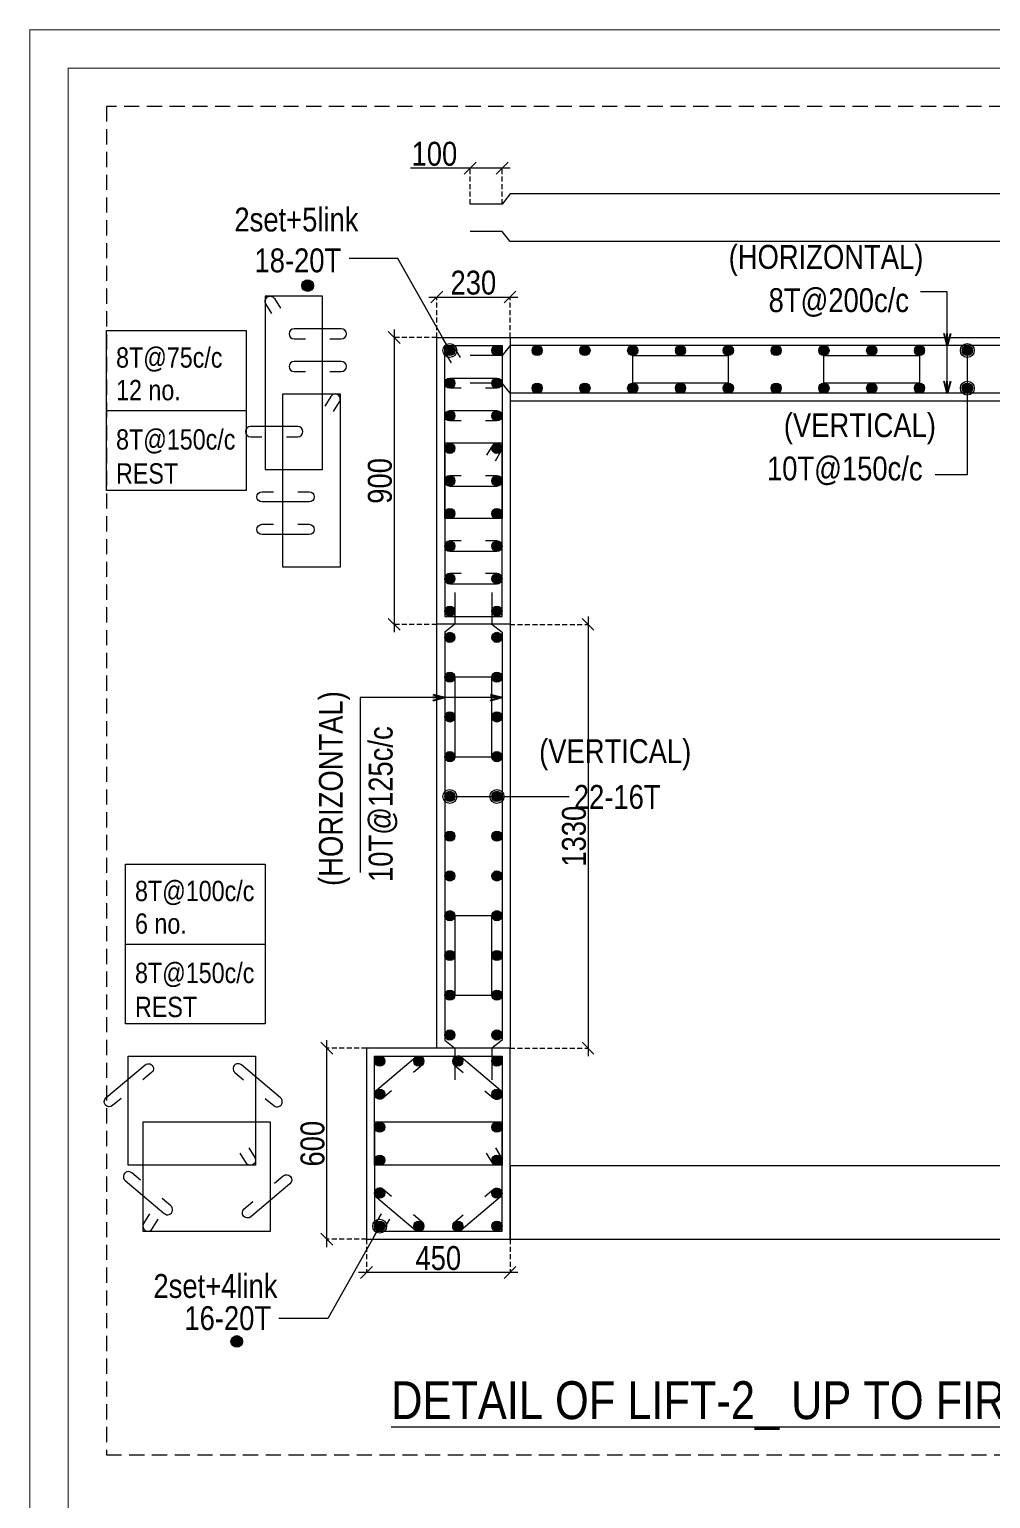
# Model space of a CAD drawing. Header units: millimetres. Extents: x 1112055 to 3390982, y -148532 to 766891.
# Drawn here: x 2602361 to 2614427, y 366004 to 384443 of the extents above; entities that cross this region are included whole.
import ezdxf

# ---------------------------------------------------------------- set-up
doc = ezdxf.new("R2010")
doc.units = ezdxf.units.MM
doc.header["$PDMODE"] = 35
doc.header["$PDSIZE"] = -25
doc.linetypes.add('DASHED2', pattern=[0.375, 0.25, -0.125])
doc.linetypes.add('Hidden', pattern=[9.525, 6.35, -3.175])
for name, color, linetype, lineweight in [('B COL. SIZE DIM', 220, 'Continuous', 25), ('B COLUMN', 1, 'Hidden', 9), ('B P.C.C', 251, 'Continuous', 0), ('B STEEL', 34, 'Continuous', 15), ('B STEEL TEXT', 7, 'Continuous', 15), ('B TITLE BLOCK', 250, 'Continuous', 0)]:
    doc.layers.add(name, color=color, linetype=linetype, lineweight=lineweight)
doc.styles.add('ARIAL', font='arial.ttf')
doc.styles.add('dim inside', font='romans.shx', dxfattribs={"width": 0.8, "height": 125})
doc.styles.add('SWINC', font='swissc.ttf')
doc.dimstyles.new('DIM 1', dxfattribs={"dimscale": 0, "dimtxt": 230, "dimasz": 150, "dimexe": 0.18, "dimexo": 0.0625, "dimgap": 0.5, "dimtad": 1, "dimdec": 0, "dimzin": 0, "dimdsep": 46, "dimtxsty": 'ARIAL', "dimblk": 'OBLIQUE', "dimcen": 6, "dimse1": 1, "dimse2": 1, "dimclrd": 256, "dimclrt": 256, "dimadec": 0, "dimazin": 2, "dimtfac": 0.75, "dimtdec": 0, "dimtix": 1, "dimtofl": 0, "dimtmove": 1, "dimatfit": 3, "dimldrblk": 'OPEN30', "dimfxl": 0.18, "dimfrac": 1, "dimtolj": 1, "dimtzin": 0, "dimlwd": -1, "dimarcsym": 0})
doc.dimstyles.new('dim inside', dxfattribs={"dimtxt": 125, "dimasz": 100, "dimexe": 0, "dimexo": 0, "dimgap": 10, "dimtad": 0, "dimdec": 0, "dimzin": 0, "dimdsep": 46, "dimtxsty": 'dim inside', "dimblk": 'SMALL', "dimcen": 0.09, "dimadec": 0, "dimazin": 0, "dimtfac": 1, "dimtdec": 0, "dimtofl": 0, "dimtmove": 0, "dimatfit": 3, "dimfxl": 1, "dimtolj": 1, "dimtzin": 0, "dimarcsym": 2})

# ---------------------------------------------------------------- blocks, each defined once
blk = doc.blocks.new('_Oblique')
at = {"color": 0, "linetype": 'ByBlock', "lineweight": -2}
blk.add_line((-0.5, -0.5), (0.5, 0.5), dxfattribs=at)
blk = doc.blocks.new('*D1531')
at = {"layer": 'B COL. SIZE DIM', "color": 250, "lineweight": 9, "ltscale": 250, "transparency": 16777216}
blk.add_line((2607374, 381084), (2608494, 381084), dxfattribs=at)
at = {"layer": 'B COL. SIZE DIM', "color": 250, "linetype": 'DASHED2', "lineweight": 9, "ltscale": 250, "transparency": 16777216}
for p, q in [((2607474, 380576), (2607474, 381084)), ((2608394, 380576), (2608394, 381084))]:
    blk.add_line(p, q, dxfattribs=at)
at = {"layer": 'Defpoints', "color": 0, "ltscale": 250, "transparency": 16777216}
for p in [(2608394, 381084), (2607474, 380576), (2608394, 380576)]:
    blk.add_point(p, dxfattribs=at)
at = {"layer": 'B COL. SIZE DIM', "color": 250, "lineweight": 9, "ltscale": 250, "transparency": 16777216, "xscale": 150, "yscale": 150, "zscale": 150, "rotation": 180}
blk.add_blockref('_Oblique', (2607474, 381084), dxfattribs=at)
at = {"layer": 'B COL. SIZE DIM', "color": 250, "lineweight": 9, "ltscale": 250, "transparency": 16777216, "xscale": 150, "yscale": 150, "zscale": 150}
blk.add_blockref('_Oblique', (2608394, 381084), dxfattribs=at)
at = {"layer": 'B COL. SIZE DIM', "color": 6, "ltscale": 250, "transparency": 16777216, "insert": (2607934, 381263), "char_height": 300, "attachment_point": 5, "style": 'SWINC'}
blk.add_mtext('\\A1;230', dxfattribs=at)
blk = doc.blocks.new('*D1532')
at = {"layer": 'B COL. SIZE DIM', "color": 250, "lineweight": 9, "ltscale": 250, "transparency": 16777216}
blk.add_line((2606941, 380676), (2606941, 376876), dxfattribs=at)
at = {"layer": 'B COL. SIZE DIM', "color": 250, "linetype": 'DASHED2', "lineweight": 9, "ltscale": 250, "transparency": 16777216}
for p, q in [((2607474, 380576), (2606941, 380576)), ((2607474, 376976), (2606941, 376976))]:
    blk.add_line(p, q, dxfattribs=at)
at = {"layer": 'Defpoints', "color": 0, "ltscale": 250, "transparency": 16777216}
for p in [(2607474, 380576), (2606941, 376976), (2607474, 376976)]:
    blk.add_point(p, dxfattribs=at)
at = {"layer": 'B COL. SIZE DIM', "color": 250, "lineweight": 9, "ltscale": 250, "transparency": 16777216, "xscale": 150, "yscale": 150, "zscale": 150}
for p, rotation in [((2606941, 380576), 90), ((2606941, 376976), 270)]:
    blk.add_blockref('_Oblique', p, dxfattribs=dict(at, rotation=rotation))
at = {"layer": 'B COL. SIZE DIM', "color": 6, "ltscale": 250, "transparency": 16777216, "insert": (2606762, 378776), "char_height": 300, "attachment_point": 5, "rotation": 90, "style": 'SWINC'}
blk.add_mtext('\\A1;900', dxfattribs=at)
blk = doc.blocks.new('*D1563')
at = {"layer": 'B COL. SIZE DIM', "color": 250, "linetype": 'DASHED2', "lineweight": 9, "ltscale": 250, "transparency": 16777216}
for p, q in [((2606594, 369258), (2606594, 368842)), ((2608394, 369258), (2608394, 368842))]:
    blk.add_line(p, q, dxfattribs=at)
at = {"layer": 'B COL. SIZE DIM', "color": 250, "lineweight": 9, "ltscale": 250, "transparency": 16777216}
blk.add_line((2608494, 368842), (2606494, 368842), dxfattribs=at)
at = {"layer": 'Defpoints', "color": 0, "ltscale": 250, "transparency": 16777216}
for p in [(2606594, 369258), (2608394, 369258), (2606594, 368842)]:
    blk.add_point(p, dxfattribs=at)
at = {"layer": 'B COL. SIZE DIM', "color": 250, "lineweight": 9, "ltscale": 250, "transparency": 16777216, "xscale": 150, "yscale": 150, "zscale": 150, "rotation": 180}
blk.add_blockref('_Oblique', (2606594, 368842), dxfattribs=at)
at = {"layer": 'B COL. SIZE DIM', "color": 250, "lineweight": 9, "ltscale": 250, "transparency": 16777216, "xscale": 150, "yscale": 150, "zscale": 150}
blk.add_blockref('_Oblique', (2608394, 368842), dxfattribs=at)
at = {"layer": 'B COL. SIZE DIM', "color": 6, "ltscale": 250, "transparency": 16777216, "insert": (2607494, 369021), "char_height": 300, "attachment_point": 5, "style": 'SWINC'}
blk.add_mtext('\\A1;450', dxfattribs=at)
blk = doc.blocks.new('*D1564')
at = {"layer": 'B COL. SIZE DIM', "color": 250, "lineweight": 9, "ltscale": 250, "transparency": 16777216}
blk.add_line((2606095, 369158), (2606095, 371758), dxfattribs=at)
at = {"layer": 'B COL. SIZE DIM', "color": 250, "linetype": 'DASHED2', "lineweight": 9, "ltscale": 250, "transparency": 16777216}
for p, q in [((2606594, 371658), (2606095, 371658)), ((2606594, 369258), (2606095, 369258))]:
    blk.add_line(p, q, dxfattribs=at)
at = {"layer": 'Defpoints', "color": 0, "lineweight": 30, "ltscale": 250, "transparency": 16777216}
for p in [(2606095, 371658), (2606594, 371658), (2606594, 369258)]:
    blk.add_point(p, dxfattribs=at)
at = {"layer": 'B COL. SIZE DIM', "color": 250, "lineweight": 9, "ltscale": 250, "transparency": 16777216, "xscale": 150, "yscale": 150, "zscale": 150}
for p, rotation in [((2606095, 371658), 90), ((2606095, 369258), 270)]:
    blk.add_blockref('_Oblique', p, dxfattribs=dict(at, rotation=rotation))
at = {"layer": 'B COL. SIZE DIM', "color": 6, "ltscale": 250, "transparency": 16777216, "insert": (2605916, 370458), "char_height": 300, "attachment_point": 5, "rotation": 90, "style": 'SWINC'}
blk.add_mtext('\\A1;600', dxfattribs=at)
blk = doc.blocks.new('_Open30')
at = {"color": 0, "linetype": 'ByBlock', "lineweight": -2}
for p, q in [((-1, 0.27), (0, 0)), ((0, 0), (-1, -0.27)), ((0, 0), (-1, 0))]:
    blk.add_line(p, q, dxfattribs=at)
blk = doc.blocks.new('*D1527')
at = {"layer": 'B COL. SIZE DIM', "color": 250, "lineweight": 9, "ltscale": 250, "transparency": 16777216}
for p, q in [((2607894, 382701), (2607146, 382701)), ((2608394, 382701), (2607894, 382701))]:
    blk.add_line(p, q, dxfattribs=at)
at = {"layer": 'B COL. SIZE DIM', "color": 250, "linetype": 'DASHED2', "lineweight": 9, "ltscale": 250, "transparency": 16777216}
for p, q in [((2607894, 382251), (2607894, 382701)), ((2608294, 382251), (2608294, 382701))]:
    blk.add_line(p, q, dxfattribs=at)
at = {"layer": 'Defpoints', "color": 0, "ltscale": 250, "transparency": 16777216}
for p in [(2607894, 382701), (2607894, 382251), (2608294, 382251)]:
    blk.add_point(p, dxfattribs=at)
at = {"layer": 'B COL. SIZE DIM', "color": 250, "lineweight": 9, "ltscale": 250, "transparency": 16777216, "xscale": 150, "yscale": 150, "zscale": 150, "rotation": 180}
blk.add_blockref('_Oblique', (2607894, 382701), dxfattribs=at)
at = {"layer": 'B COL. SIZE DIM', "color": 250, "lineweight": 9, "ltscale": 250, "transparency": 16777216, "xscale": 150, "yscale": 150, "zscale": 150}
blk.add_blockref('_Oblique', (2608294, 382701), dxfattribs=at)
at = {"layer": 'B COL. SIZE DIM', "color": 6, "ltscale": 250, "transparency": 16777216, "insert": (2607445, 382880), "char_height": 300, "attachment_point": 5, "style": 'SWINC'}
blk.add_mtext('\\A1;100', dxfattribs=at)
blk = doc.blocks.new('*D3520')
at = {"layer": 'B COL. SIZE DIM', "color": 250, "linetype": 'DASHED2', "lineweight": 9, "ltscale": 250, "transparency": 16777216}
for p, q in [((2608394, 376976), (2609373, 376976)), ((2608394, 371658), (2609373, 371658))]:
    blk.add_line(p, q, dxfattribs=at)
at = {"layer": 'B COL. SIZE DIM', "color": 250, "lineweight": 9, "ltscale": 250, "transparency": 16777216}
blk.add_line((2609373, 377076), (2609373, 371558), dxfattribs=at)
at = {"layer": 'Defpoints', "color": 0, "transparency": 16777216}
for p in [(2608394, 376976), (2608394, 371658), (2609373, 371658)]:
    blk.add_point(p, dxfattribs=at)
at = {"layer": 'B COL. SIZE DIM', "color": 250, "lineweight": 9, "transparency": 16777216, "xscale": 150, "yscale": 150, "zscale": 150}
for p, rotation in [((2609373, 376976), 90), ((2609373, 371658), 270)]:
    blk.add_blockref('_Oblique', p, dxfattribs=dict(at, rotation=rotation))
at = {"layer": 'B COL. SIZE DIM', "color": 6, "transparency": 16777216, "insert": (2609198, 374317), "char_height": 300, "attachment_point": 5, "rotation": 90, "style": 'SWINC'}
blk.add_mtext('\\A1;1330', dxfattribs=at)

msp = doc.modelspace()

# ---------------------------------------------------------------- hatches: boundary and pattern name
at = {"layer": 'B STEEL', "lineweight": 13}
h = msp.add_hatch(color=256, dxfattribs=at)
h.dxf.hatch_style = 1
edge = h.paths.add_edge_path()
edge.add_arc((2605854.3, 381227.8), 73.3, 0, 360)
at = {"layer": 'B STEEL', "lineweight": 9, "ltscale": 0.5}
h = msp.add_hatch(color=34, dxfattribs=at)
edge = h.paths.add_edge_path()
edge.add_arc((2607638.1, 380412.2), 64, 360, 720, ccw=False)
h = msp.add_hatch(color=34, dxfattribs=at)
edge = h.paths.add_edge_path()
edge.add_arc((2608230, 380412.2), 64, -180, 180)
h = msp.add_hatch(color=34, dxfattribs=at)
edge = h.paths.add_edge_path()
edge.add_arc((2608734.1, 380412.2), 64, -180, 180)
h = msp.add_hatch(color=34, dxfattribs=at)
edge = h.paths.add_edge_path()
edge.add_arc((2609334.1, 380412.2), 64, -180, 180)
h = msp.add_hatch(color=34, dxfattribs=at)
edge = h.paths.add_edge_path()
edge.add_arc((2609934.1, 380412.2), 64, -180, 180)
h = msp.add_hatch(color=34, dxfattribs=at)
edge = h.paths.add_edge_path()
edge.add_arc((2610534.1, 380412.2), 64, -180, 180)
h = msp.add_hatch(color=34, dxfattribs=at)
edge = h.paths.add_edge_path()
edge.add_arc((2611134.1, 380412.2), 64, -180, 180)
h = msp.add_hatch(color=34, dxfattribs=at)
edge = h.paths.add_edge_path()
edge.add_arc((2611734.1, 380412.2), 64, -180, 180)
h = msp.add_hatch(color=34, dxfattribs=at)
edge = h.paths.add_edge_path()
edge.add_arc((2612334.1, 380412.2), 64, 0, 360, ccw=False)
h = msp.add_hatch(color=34, dxfattribs=at)
edge = h.paths.add_edge_path()
edge.add_arc((2612934.1, 380412.2), 64, -180, 180)
h = msp.add_hatch(color=34, dxfattribs=at)
edge = h.paths.add_edge_path()
edge.add_arc((2613534.1, 380412.2), 64, -180, 180)
h = msp.add_hatch(color=34, dxfattribs=at)
edge = h.paths.add_edge_path()
edge.add_arc((2614134.1, 380412.2), 64, 0, 360, ccw=False)
at = {"layer": 'B STEEL', "lineweight": 30}
h = msp.add_hatch(color=34, dxfattribs=at)
edge = h.paths.add_edge_path()
edge.add_arc((2607638.1, 380003.2), 64, -180, 180)
h = msp.add_hatch(color=34, dxfattribs=at)
edge = h.paths.add_edge_path()
edge.add_arc((2608230, 380003.2), 64, -180, 180)
at = {"layer": 'B STEEL', "lineweight": 9, "ltscale": 0.5}
h = msp.add_hatch(color=34, dxfattribs=at)
edge = h.paths.add_edge_path()
edge.add_arc((2608734.1, 379940.2), 64, -180, 180)
h = msp.add_hatch(color=34, dxfattribs=at)
edge = h.paths.add_edge_path()
edge.add_arc((2609334.1, 379940.2), 64, -180, 180)
h = msp.add_hatch(color=34, dxfattribs=at)
edge = h.paths.add_edge_path()
edge.add_arc((2609934.1, 379940.2), 64, -180, 180)
h = msp.add_hatch(color=34, dxfattribs=at)
edge = h.paths.add_edge_path()
edge.add_arc((2610534.1, 379940.2), 64, -180, 180)
h = msp.add_hatch(color=34, dxfattribs=at)
edge = h.paths.add_edge_path()
edge.add_arc((2611134.1, 379940.2), 64, -180, 180)
h = msp.add_hatch(color=34, dxfattribs=at)
edge = h.paths.add_edge_path()
edge.add_arc((2611734.1, 379940.2), 64, -180, 180)
h = msp.add_hatch(color=34, dxfattribs=at)
edge = h.paths.add_edge_path()
edge.add_arc((2612334.1, 379940.2), 64, 0, 360, ccw=False)
h = msp.add_hatch(color=34, dxfattribs=at)
edge = h.paths.add_edge_path()
edge.add_arc((2612934.1, 379940.2), 64, -180, 180)
h = msp.add_hatch(color=34, dxfattribs=at)
edge = h.paths.add_edge_path()
edge.add_arc((2613534.1, 379940.2), 64, -180, 180)
h = msp.add_hatch(color=34, dxfattribs=at)
edge = h.paths.add_edge_path()
edge.add_arc((2614134.1, 379940.2), 64, 0, 360, ccw=False)
at = {"layer": 'B STEEL', "lineweight": 30}
h = msp.add_hatch(color=34, dxfattribs=at)
edge = h.paths.add_edge_path()
edge.add_arc((2607638.1, 379594.2), 64, -180, 180)
h = msp.add_hatch(color=34, dxfattribs=at)
edge = h.paths.add_edge_path()
edge.add_arc((2608230, 379594.2), 64, -180, 180)
h = msp.add_hatch(color=34, dxfattribs=at)
edge = h.paths.add_edge_path()
edge.add_arc((2607638.1, 379185.2), 64, -180, 180)
h = msp.add_hatch(color=34, dxfattribs=at)
edge = h.paths.add_edge_path()
edge.add_arc((2608230, 379185.2), 64, -180, 180)
h = msp.add_hatch(color=34, dxfattribs=at)
edge = h.paths.add_edge_path()
edge.add_arc((2607638.1, 378776.2), 64, -180, 180)
h = msp.add_hatch(color=34, dxfattribs=at)
edge = h.paths.add_edge_path()
edge.add_arc((2608230, 378776.2), 64, -180, 180)
h = msp.add_hatch(color=34, dxfattribs=at)
edge = h.paths.add_edge_path()
edge.add_arc((2607638.1, 378367.2), 64, -180, 180)
h = msp.add_hatch(color=34, dxfattribs=at)
edge = h.paths.add_edge_path()
edge.add_arc((2608230, 378367.2), 64, -180, 180)
h = msp.add_hatch(color=34, dxfattribs=at)
edge = h.paths.add_edge_path()
edge.add_arc((2607638.1, 377958.2), 64, -180, 180)
h = msp.add_hatch(color=34, dxfattribs=at)
edge = h.paths.add_edge_path()
edge.add_arc((2608230, 377958.2), 64, -180, 180)
h = msp.add_hatch(color=34, dxfattribs=at)
edge = h.paths.add_edge_path()
edge.add_arc((2607638.1, 377549.2), 64, -180, 180)
h = msp.add_hatch(color=34, dxfattribs=at)
edge = h.paths.add_edge_path()
edge.add_arc((2608230, 377549.2), 64, -180, 180)
at = {"layer": 'B STEEL', "lineweight": 9, "ltscale": 0.5}
h = msp.add_hatch(color=34, dxfattribs=at)
edge = h.paths.add_edge_path()
edge.add_arc((2607638.1, 377140.2), 64, -360, 0)
h = msp.add_hatch(color=34, dxfattribs=at)
edge = h.paths.add_edge_path()
edge.add_arc((2608230, 377140.2), 64, 180, 540, ccw=False)
h = msp.add_hatch(color=34, dxfattribs=at)
edge = h.paths.add_edge_path()
edge.add_arc((2607638.1, 376812.2), 64, -360, 0)
h = msp.add_hatch(color=34, dxfattribs=at)
edge = h.paths.add_edge_path()
edge.add_arc((2608230, 376812.2), 64, 180, 540, ccw=False)
h = msp.add_hatch(color=34, dxfattribs=at)
edge = h.paths.add_edge_path()
edge.add_arc((2607638.1, 376313.2), 64, -360, 0)
h = msp.add_hatch(color=34, dxfattribs=at)
edge = h.paths.add_edge_path()
edge.add_arc((2608230, 376313.2), 64, 180, 540, ccw=False)
h = msp.add_hatch(color=34, dxfattribs=at)
edge = h.paths.add_edge_path()
edge.add_arc((2607638.1, 375814.2), 64, -360, 0)
h = msp.add_hatch(color=34, dxfattribs=at)
edge = h.paths.add_edge_path()
edge.add_arc((2608230, 375814.2), 64, 180, 540, ccw=False)
h = msp.add_hatch(color=34, dxfattribs=at)
edge = h.paths.add_edge_path()
edge.add_arc((2607638.1, 375315.2), 64, -360, 0)
h = msp.add_hatch(color=34, dxfattribs=at)
edge = h.paths.add_edge_path()
edge.add_arc((2608230, 375315.2), 64, 180, 540, ccw=False)
h = msp.add_hatch(color=34, dxfattribs=at)
edge = h.paths.add_edge_path()
edge.add_arc((2607638.1, 374816.2), 64, -360, 0)
h = msp.add_hatch(color=34, dxfattribs=at)
edge = h.paths.add_edge_path()
edge.add_arc((2608230, 374816.2), 64, 180, 540, ccw=False)
h = msp.add_hatch(color=34, dxfattribs=at)
edge = h.paths.add_edge_path()
edge.add_arc((2607638.1, 374317.2), 64, -360, 0)
h = msp.add_hatch(color=34, dxfattribs=at)
edge = h.paths.add_edge_path()
edge.add_arc((2608230, 374317.2), 64, 180, 540, ccw=False)
h = msp.add_hatch(color=34, dxfattribs=at)
edge = h.paths.add_edge_path()
edge.add_arc((2607638.1, 373818.2), 64, -360, 0)
h = msp.add_hatch(color=34, dxfattribs=at)
edge = h.paths.add_edge_path()
edge.add_arc((2608230, 373818.2), 64, 180, 540, ccw=False)
h = msp.add_hatch(color=34, dxfattribs=at)
edge = h.paths.add_edge_path()
edge.add_arc((2607638.1, 373319.2), 64, -360, 0)
h = msp.add_hatch(color=34, dxfattribs=at)
edge = h.paths.add_edge_path()
edge.add_arc((2608230, 373319.2), 64, 180, 540, ccw=False)
h = msp.add_hatch(color=34, dxfattribs=at)
edge = h.paths.add_edge_path()
edge.add_arc((2607638.1, 372820.2), 64, -360, 0)
h = msp.add_hatch(color=34, dxfattribs=at)
edge = h.paths.add_edge_path()
edge.add_arc((2608230, 372820.2), 64, 180, 540, ccw=False)
h = msp.add_hatch(color=34, dxfattribs=at)
edge = h.paths.add_edge_path()
edge.add_arc((2607638.1, 372321.2), 64, -360, 0)
h = msp.add_hatch(color=34, dxfattribs=at)
edge = h.paths.add_edge_path()
edge.add_arc((2608230, 372321.2), 64, 180, 540, ccw=False)
h = msp.add_hatch(color=34, dxfattribs=at)
edge = h.paths.add_edge_path()
edge.add_arc((2607638.1, 371822.2), 64, 0, 360, ccw=False)
h = msp.add_hatch(color=34, dxfattribs=at)
edge = h.paths.add_edge_path()
edge.add_arc((2608230, 371822.2), 64, -540, -180)
h = msp.add_hatch(color=34, dxfattribs=at)
edge = h.paths.add_edge_path()
edge.add_arc((2606758.1, 371494.1), 64, 0, 360, ccw=False)
h = msp.add_hatch(color=34, dxfattribs=at)
edge = h.paths.add_edge_path()
edge.add_arc((2607248.7, 371494.1), 64, 0, 360, ccw=False)
h = msp.add_hatch(color=34, dxfattribs=at)
edge = h.paths.add_edge_path()
edge.add_arc((2607739.4, 371494.1), 64, 0, 360, ccw=False)
h = msp.add_hatch(color=34, dxfattribs=at)
edge = h.paths.add_edge_path()
edge.add_arc((2608230, 371494.1), 64, -540, -180)
h = msp.add_hatch(color=34, dxfattribs=at)
edge = h.paths.add_edge_path()
edge.add_arc((2606758.1, 371079.8), 64, 0, 360, ccw=False)
h = msp.add_hatch(color=34, dxfattribs=at)
edge = h.paths.add_edge_path()
edge.add_arc((2608230, 371079.8), 64, -540, -180)
h = msp.add_hatch(color=34, dxfattribs=at)
edge = h.paths.add_edge_path()
edge.add_arc((2606758.1, 370665.4), 64, 0, 360, ccw=False)
h = msp.add_hatch(color=34, dxfattribs=at)
edge = h.paths.add_edge_path()
edge.add_arc((2608230, 370665.4), 64, -540, -180)
h = msp.add_hatch(color=34, dxfattribs=at)
edge = h.paths.add_edge_path()
edge.add_arc((2606758.1, 370251), 64, 0, 360, ccw=False)
h = msp.add_hatch(color=34, dxfattribs=at)
edge = h.paths.add_edge_path()
edge.add_arc((2608230, 370251), 64, -540, -180)
h = msp.add_hatch(color=34, dxfattribs=at)
edge = h.paths.add_edge_path()
edge.add_arc((2606758.1, 369836.6), 64, 0, 360, ccw=False)
h = msp.add_hatch(color=34, dxfattribs=at)
edge = h.paths.add_edge_path()
edge.add_arc((2608230, 369836.6), 64, -540, -180)
h = msp.add_hatch(color=34, dxfattribs=at)
edge = h.paths.add_edge_path()
edge.add_arc((2606758.1, 369422.2), 64, -360, 0)
h = msp.add_hatch(color=34, dxfattribs=at)
edge = h.paths.add_edge_path()
edge.add_arc((2607248.7, 369422.2), 64, -360, 0)
h = msp.add_hatch(color=34, dxfattribs=at)
edge = h.paths.add_edge_path()
edge.add_arc((2607739.4, 369422.2), 64, -360, 0)
h = msp.add_hatch(color=34, dxfattribs=at)
edge = h.paths.add_edge_path()
edge.add_arc((2608230, 369422.2), 64, 180, 540, ccw=False)
at = {"layer": 'B STEEL', "lineweight": 13}
h = msp.add_hatch(color=256, dxfattribs=at)
h.dxf.hatch_style = 1
edge = h.paths.add_edge_path()
edge.add_arc((2604964.7, 367975.8), 73.3, 0, 360)

# ---------------------------------------------------------------- linework, layer by layer
at = {"layer": 'B COLUMN', "color": 1, "linetype": 'ByBlock', "lineweight": 20}
for points in [[(2608394.1, 371658.2), (2607474.1, 371658.2), (2607474.1, 380576.2), (2618114.1, 380576.2), (2618114.1, 369258.2), (2617194.1, 369258.2), (2617194.1, 379776.2), (2608394.1, 379776.2)], [(2608394.1, 376976.2), (2607474.1, 376976.2), (2607474.1, 380576.2), (2608394.1, 380576.2)], [(2608394.1, 371658.2), (2606594.1, 371658.2), (2606594.1, 369258.2), (2608394.1, 369258.2)], [(2617194.1, 370178.2), (2608394.1, 370178.2), (2608394.1, 369258.2), (2617194.1, 369258.2)]]:
    msp.add_lwpolyline(points, close=True, dxfattribs=at)
at = {"layer": 'B P.C.C', "color": 250, "lineweight": 0, "ltscale": 30}
for p, q in [((2603327.8, 379659.2), (2605080.9, 379659.2)), ((2603565.6, 372963.9), (2605318.7, 372963.9))]:
    msp.add_line(p, q, dxfattribs=at)
at = {"layer": 'B P.C.C', "color": 250, "linetype": 'Hidden', "lineweight": 0, "ltscale": 30}
msp.add_lwpolyline([(2622599.6, 383476.3), (2603327.8, 383476.3), (2603327.8, 366554.4), (2622599.6, 366554.4)], close=True, dxfattribs=at)
at = {"layer": 'B P.C.C', "color": 250, "lineweight": 0, "ltscale": 30}
for points in [[(2603327.8, 380661.8), (2605080.9, 380661.8), (2605080.9, 378656.6), (2603327.8, 378656.6)], [(2603565.6, 373966.5), (2605318.7, 373966.5), (2605318.7, 371961.3), (2603565.6, 371961.3)]]:
    msp.add_lwpolyline(points, close=True, dxfattribs=at)
at = {"layer": 'B STEEL', "lineweight": 13}
for points in [[(2617694.1, 382250.9), (2617294.1, 382250.9), (2617194.1, 382379), (2608394.1, 382379), (2608294.1, 382250.9), (2607894.1, 382250.9)], [(2617694.1, 381907), (2617294.1, 381907), (2617194.1, 381779), (2608394.1, 381779), (2608294.1, 381907), (2607894.1, 381907)], [(2617694.1, 380348.1), (2617294.1, 380348.1), (2617194.1, 380476.2), (2608394.1, 380476.2), (2608294.1, 380348.1), (2607894.1, 380348.1)], [(2617694.1, 380004.2), (2617294.1, 380004.2), (2617194.1, 379876.2), (2608394.1, 379876.2), (2608294.1, 380004.2), (2607894.1, 380004.2)], [(2607702.1, 377376.2), (2607702.1, 376976.2), (2607574.1, 376876.2), (2607574.1, 371758.2), (2607702.1, 371658.2), (2607702.1, 371258.2)], [(2608166, 377376.2), (2608166, 376976.2), (2608294.1, 376876.2), (2608294.1, 371758.2), (2608166, 371658.2), (2608166, 371258.2)]]:
    msp.add_lwpolyline(points, dxfattribs=at)
for points in [[(2605319.4, 378921.2), (2606039.4, 378921.2), (2606039.4, 381094.3), (2605319.4, 381094.3)], [(2608294.1, 378303.2), (2607574.1, 378303.2), (2607574.1, 380476.2), (2608294.1, 380476.2)], [(2605543.4, 379867.3), (2606263.4, 379867.3), (2606263.4, 377694.3), (2605543.4, 377694.3)], [(2608294.1, 379249.2), (2607574.1, 379249.2), (2607574.1, 377076.2), (2608294.1, 377076.2)]]:
    msp.add_lwpolyline(points, close=True, dxfattribs=at)
at = {"layer": 'B STEEL', "color": 34, "lineweight": 9, "ltscale": 0.5}
for points in [[(2605403.6, 380875.2), (2605328.9, 380996.7, -1), (2605437.9, 381063.8), (2605512.7, 380942.3)], [(2606133.9, 380557.2), (2606276.5, 380557.2, 1), (2606276.5, 380685.3), (2605684.6, 380685.3, 1), (2605684.6, 380557.2), (2605827.2, 380557.2)], [(2607658.3, 380257.1), (2607583.6, 380378.6, -1), (2607692.6, 380445.7), (2607767.4, 380324.2)], [(2606133.9, 380148.2), (2606276.5, 380148.2, 1), (2606276.5, 380276.3), (2605684.6, 380276.3, 1), (2605684.6, 380148.2), (2605827.2, 380148.2)], [(2607780.7, 379939.1), (2607638.1, 379939.1, -1), (2607638.1, 380067.2), (2608230, 380067.2, -1), (2608230, 379939.1), (2608087.4, 379939.1)], [(2606179.1, 379648.2), (2606253.9, 379769.7, 1), (2606144.8, 379836.8), (2606070, 379715.3)], [(2607780.7, 379530.1), (2607638.1, 379530.1, -1), (2607638.1, 379658.2), (2608230, 379658.2, -1), (2608230, 379530.1), (2608087.4, 379530.1)], [(2605587.1, 379330.2), (2605729.8, 379330.2, 1), (2605729.8, 379458.3), (2605137.8, 379458.3, 1), (2605137.8, 379330.2), (2605280.5, 379330.2)], [(2608209.8, 379030.1), (2608284.6, 379151.6, 1), (2608175.5, 379218.7), (2608100.8, 379097.2)], [(2607780.7, 378840.2), (2607638.1, 378840.2, 1), (2607638.1, 378712.2), (2608230, 378712.2, 1), (2608230, 378840.2), (2608087.4, 378840.2)], [(2605730.6, 378640.3), (2605873.3, 378640.3, -1), (2605873.3, 378512.2), (2605281.3, 378512.2, -1), (2605281.3, 378640.3), (2605424, 378640.3)], [(2605730.6, 378231.3), (2605873.3, 378231.3, -1), (2605873.3, 378103.3), (2605281.3, 378103.3, -1), (2605281.3, 378231.3), (2605424, 378231.3)], [(2607780.7, 378022.2), (2607638.1, 378022.2, 1), (2607638.1, 377894.2), (2608230, 377894.2, 1), (2608230, 378022.2), (2608087.4, 378022.2)], [(2607780.7, 377613.2), (2607638.1, 377613.2, 1), (2607638.1, 377485.2), (2608230, 377485.2, 1), (2608230, 377613.2), (2608087.4, 377613.2)], [(2606908.4, 371122.9), (2606799.4, 371030.8, -1), (2606716.8, 371128.7), (2607207.4, 371543.1, -1), (2607290, 371445.2), (2607181.1, 371353.2)], [(2608079.8, 371122.9), (2608188.7, 371030.8, 1), (2608271.4, 371128.7), (2607780.7, 371543.1, 1), (2607698.1, 371445.2), (2607807.1, 371353.2)], [(2603514.3, 371027.2), (2603405.3, 370935.2, -1), (2603322.7, 371033), (2603813.4, 371447.4, -1), (2603896, 371349.5), (2603787, 371257.5)], [(2605322.1, 371027.2), (2605431.1, 370935.2, 1), (2605513.7, 371033), (2605023, 371447.4, 1), (2604940.4, 371349.5), (2605049.4, 371257.5)], [(2605116.8, 370406), (2605191.6, 370284.5, -1), (2605082.5, 370217.4), (2605007.8, 370338.9)], [(2608209.8, 370406), (2608284.6, 370284.5, -1), (2608175.5, 370217.4), (2608100.8, 370338.9)], [(2603754.8, 370000.6), (2603645.9, 370092.7, 1), (2603563.2, 369994.9), (2604053.9, 369580.5, 1), (2604136.5, 369678.3), (2604027.5, 369770.3)], [(2605439.6, 369961.3), (2605548.6, 370053.3, -1), (2605631.2, 369955.5), (2605140.5, 369541.1, -1), (2605057.9, 369638.9), (2605166.9, 369731)], [(2606908.4, 369793.4), (2606799.4, 369885.5, 1), (2606716.8, 369787.7), (2607207.4, 369373.3, 1), (2607290, 369471.1), (2607181.1, 369563.1)], [(2608079.8, 369793.4), (2608188.7, 369885.5, -1), (2608271.4, 369787.7), (2607780.7, 369373.3, -1), (2607698.1, 369471.1), (2607807.1, 369563.1)], [(2603870.1, 369577.2), (2603795.4, 369455.7, 1), (2603904.4, 369388.6), (2603979.2, 369510.1)], [(2606778.3, 369577.2), (2606703.6, 369455.7, 1), (2606812.6, 369388.6), (2606887.4, 369510.1)]]:
    msp.add_lwpolyline(points, format="xyb", dxfattribs=at)
at = {"layer": 'B STEEL', "color": 3, "lineweight": 13}
for points in [[(2609934.1, 380004.2), (2609934.1, 380348.1), (2611134.1, 380348.1), (2611134.1, 380004.2)], [(2612334.1, 380004.2), (2612334.1, 380348.1), (2613534.1, 380348.1), (2613534.1, 380004.2)], [(2607702.1, 375315.2), (2608166, 375315.2), (2608166, 376313.2), (2607702.1, 376313.2)], [(2607702.1, 372321.2), (2608166, 372321.2), (2608166, 373319.2), (2607702.1, 373319.2)]]:
    msp.add_lwpolyline(points, close=True, dxfattribs=at)
at = {"layer": 'B STEEL', "color": 34, "lineweight": 9, "ltscale": 0.5}
for points in [[(2605201.1, 370187), (2603601.1, 370187), (2603601.1, 371558.2), (2605201.1, 371558.2)], [(2608294.1, 370187), (2606694.1, 370187), (2606694.1, 371558.2), (2608294.1, 371558.2)], [(2605385.9, 370729.4), (2603785.9, 370729.4), (2603785.9, 369358.2), (2605385.9, 369358.2)], [(2608294.1, 370729.4), (2606694.1, 370729.4), (2606694.1, 369358.2), (2608294.1, 369358.2)]]:
    msp.add_lwpolyline(points, close=True, dxfattribs=at)
at = {"layer": 'B STEEL', "lineweight": 13}
for centre in [(2605854.3, 381227.8), (2604964.7, 367975.8)]:
    msp.add_circle(centre, 73.3, dxfattribs=at)
at = {"layer": 'B STEEL', "color": 34, "lineweight": 9, "ltscale": 0.5}
for centre in [(2607638.1, 380412.2), (2608230, 380412.2), (2608734.1, 380412.2), (2609334.1, 380412.2), (2609934.1, 380412.2), (2610534.1, 380412.2), (2611134.1, 380412.2), (2611734.1, 380412.2), (2612334.1, 380412.2), (2612934.1, 380412.2), (2613534.1, 380412.2), (2614134.1, 380412.2), (2607638.1, 380003.2), (2608230, 380003.2), (2608734.1, 379940.2), (2609334.1, 379940.2), (2609934.1, 379940.2), (2610534.1, 379940.2), (2611134.1, 379940.2), (2611734.1, 379940.2), (2612334.1, 379940.2), (2612934.1, 379940.2), (2613534.1, 379940.2), (2614134.1, 379940.2), (2607638.1, 379594.2), (2608230, 379594.2), (2607638.1, 379185.2), (2608230, 379185.2), (2607638.1, 378776.2), (2608230, 378776.2), (2607638.1, 378367.2), (2608230, 378367.2), (2607638.1, 377958.2), (2608230, 377958.2), (2607638.1, 377549.2), (2608230, 377549.2), (2607638.1, 377140.2), (2608230, 377140.2), (2607638.1, 376812.2), (2608230, 376812.2), (2607638.1, 376313.2), (2608230, 376313.2), (2607638.1, 375814.2), (2608230, 375814.2), (2607638.1, 375315.2), (2608230, 375315.2), (2607638.1, 374816.2), (2608230, 374816.2), (2607638.1, 374317.2), (2608230, 374317.2), (2607638.1, 373818.2), (2608230, 373818.2), (2607638.1, 373319.2), (2608230, 373319.2), (2607638.1, 372820.2), (2608230, 372820.2), (2607638.1, 372321.2), (2608230, 372321.2), (2607638.1, 371822.2), (2608230, 371822.2), (2606758.1, 371494.1), (2607248.7, 371494.1), (2607739.4, 371494.1), (2608230, 371494.1), (2606758.1, 371079.8), (2608230, 371079.8), (2606758.1, 370665.4), (2608230, 370665.4), (2606758.1, 370251), (2608230, 370251), (2606758.1, 369836.6), (2608230, 369836.6), (2606758.1, 369422.2), (2607248.7, 369422.2), (2607739.4, 369422.2), (2608230, 369422.2)]:
    msp.add_circle(centre, 64, dxfattribs=at)
at = {"layer": 'B TITLE BLOCK', "color": 1, "const_width": 10.8}
msp.add_lwpolyline([(2673348.4, 384437.6), (2673348.4, 330361.1), (2602366.5, 330361.1), (2602366.5, 384437.6)], close=True, dxfattribs=at)
at = {"layer": 'B TITLE BLOCK', "color": 250, "lineweight": 0, "const_width": 10.8}
msp.add_lwpolyline([(2672867.7, 383956.9), (2672867.7, 330841.8), (2602847.1, 330841.8), (2602847.1, 383956.9)], close=True, dxfattribs=at)

# ---------------------------------------------------------------- texts
at = {"layer": 'B STEEL TEXT', "lineweight": 5, "style": 'SWINC'}
for s, height, p in [('2set+5link', 300, (2604934.5, 381906.6)), ('18-20T', 300, (2605186.9, 381393.8)), ('(HORIZONTAL)', 300, (2611138.9, 381437.7)), ('8T@200c/c', 300, (2611639.7, 380894.6)), ('8T@75c/c', 255, (2603449.2, 380197.8)), ('12 no.', 255, (2603449.2, 379788.3)), ('(VERTICAL)', 300, (2611831.1, 379325.5)), ('8T@150c/c', 255, (2603449.2, 379169.4)), ('REST', 255, (2603449.2, 378742.3)), ('10T@150c/c', 300, (2611619.4, 378782.3)), ('(VERTICAL)', 300, (2608760.1, 375233.9)), ('22-16T', 300, (2609195.2, 374660.2)), ('8T@100c/c', 255, (2603687, 373502.5)), ('6 no.', 255, (2603687, 373093)), ('8T@150c/c', 255, (2603687, 372474.1)), ('REST', 255, (2603687, 372047)), ('2set+4link', 300, (2603918.4, 368522.1)), ('16-20T', 300, (2604306.9, 368118.7))]:
    msp.add_text(s, height=height, dxfattribs=at).set_placement(p)
for s, p in [('(HORIZONTAL)', (2606295, 373693.5)), ('10T@125c/c', (2606920.2, 373742.7))]:
    msp.add_text(s, height=300, rotation=90, dxfattribs=at).set_placement(p)
at = {"layer": 'B TITLE BLOCK', "color": 0, "style": 'SWINC'}
msp.add_text('%%UDETAIL OF LIFT-2_ UP TO FIRST FLOOR SLAB LVL.', height=475.05, dxfattribs=at).set_placement((2606902.7, 367001.4))

# ---------------------------------------------------------------- dimensions: what is measured, and where the dimension line sits
at = {"layer": 'B COL. SIZE DIM', "color": 250, "ltscale": 250}
for base, p1, p2, picture, middle in [((2607894.1, 382701.4), (2608294.1, 382250.9), (2607894.1, 382250.9), '*D1527', (2607445.2, 382880.3)), ((2608394.1, 381083.5), (2607474.1, 380576.2), (2608394.1, 380576.2), '*D1531', (2607934.1, 381262.7))]:
    dim = msp.add_linear_dim(base=base, p1=p1, p2=p2, dimstyle='dim inside', override={"dimtxt": 300, "dimasz": 150, "dimgap": 25, "dimtad": 3, "dimlfac": 0.25, "dimtxsty": 'SWINC', "dimblk1": 'Oblique', "dimblk2": 'Oblique', "dimsah": 1, "dimdle": 100, "dimclrd": 250, "dimclre": 250, "dimclrt": 6, "dimfxl": 1000, "dimlwd": 9, "dimlwe": 9}, dxfattribs=at)
    dim.commit()
    dim.dimension.update_dxf_attribs({"geometry": picture, "text_midpoint": middle})
for base, p1, p2, angle, picture, middle in [((2606940.7, 376976.2), (2607474.1, 380576.2), (2607474.1, 376976.2), 90, '*D1532', (2606761.7, 378776.2)), ((2609373.3411, 371658.1674), (2608394.0684, 376976.1742), (2608394.0684, 371658.1674), 90, '*D3520', (2609198.3411, 374317.1708)), ((2606094.9, 371658.2), (2606594.1, 369258.2), (2606594.1, 371658.2), 270, '*D1564', (2605915.9, 370458.2)), ((2606594.1, 368842.4), (2608394.1, 369258.2), (2606594.1, 369258.2), 180, '*D1563', (2607494.1, 369021.2))]:
    dim = msp.add_linear_dim(base=base, p1=p1, p2=p2, angle=angle, dimstyle='dim inside', override={"dimtxt": 300, "dimasz": 150, "dimgap": 25, "dimtad": 3, "dimlfac": 0.25, "dimtxsty": 'SWINC', "dimblk1": 'Oblique', "dimblk2": 'Oblique', "dimsah": 1, "dimdle": 100, "dimclrd": 250, "dimclre": 250, "dimclrt": 6, "dimfxl": 1000, "dimlwd": 9, "dimlwe": 9}, dxfattribs=at)
    dim.commit()
    dim.dimension.update_dxf_attribs({"geometry": picture, "text_midpoint": middle})

# ---------------------------------------------------------------- leaders
at = {"layer": 'B STEEL TEXT', "lineweight": 9}
for points in [[(2607638.1, 380412.2), (2606987.4, 381568.3), (2606374.3, 381568.3)], [(2614134.1, 380412.2), (2614134.1, 378853.8), (2613730.1, 378853.8)], [(2614134.1, 379940.2), (2614134.1, 378853.8), (2613730.1, 378853.8)], [(2607638.1, 374816.2), (2609134.6, 374816.2)], [(2608230, 374816.2), (2609134.6, 374816.2)], [(2606758.1, 369422.2), (2606107.4, 368266), (2605494.3, 368266)]]:
    msp.add_leader(points, dimstyle='DIM 1', override={"dimscale": 1, "dimasz": 175, "dimtad": 0, "dimtxsty": 'SWINC', "dimldrblk": 'DotBlank', "dimfxlon": 1, "dimarcsym": 2}, dxfattribs=at)
at = {"layer": 'B STEEL TEXT', "lineweight": 5}
for points in [[(2613883.1, 379876.2), (2613883.1, 381148.6), (2613547.3, 381148.6)], [(2613883.1, 380476.2), (2613883.1, 381148.6), (2613547.3, 381148.6)], [(2607574.1, 376056.4), (2606511.6, 376056.4), (2606511.6, 373862.2)], [(2608294.1, 376056.4), (2606511.6, 376056.4), (2606511.6, 373862.2)]]:
    msp.add_leader(points, dimstyle='DIM 1', override={"dimscale": 1, "dimtad": 0, "dimtxsty": 'SWINC', "dimfxlon": 1, "dimlwd": 5, "dimarcsym": 2}, dxfattribs=at)

doc.saveas('drawing.dxf')
